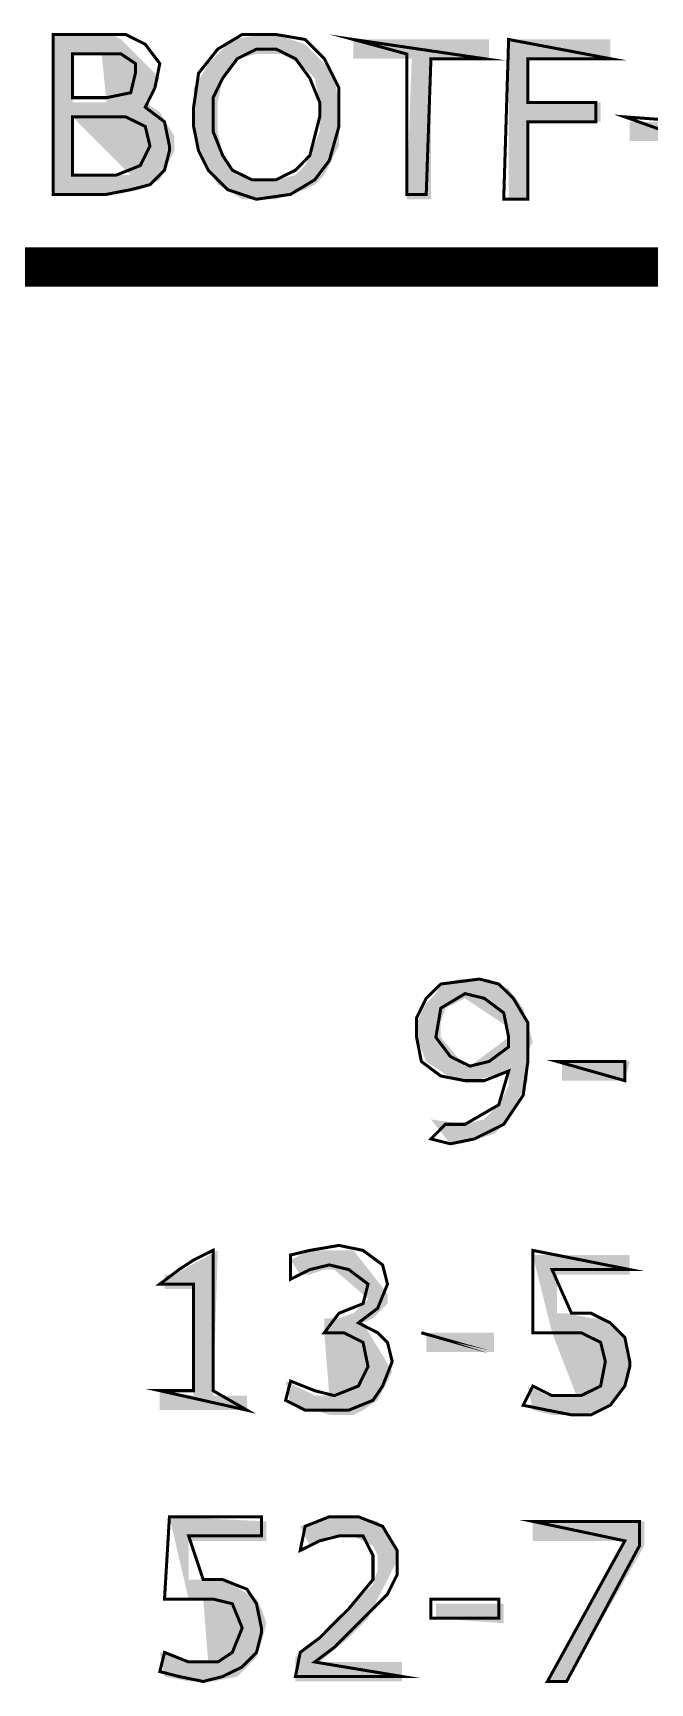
# Model space of a CAD drawing. Header units: millimetres. Extents: x 688550 to 690417, y 7458888 to 7459543.
# Drawn here: x 690032.18 to 690041.61, y 7459474.34 to 7459499.58 of the extents above; entities that cross this region are included whole.
import ezdxf

# ---------------------------------------------------------------- set-up
doc = ezdxf.new("R2010")
doc.units = ezdxf.units.MM
doc.header["$LTSCALE"] = 3
doc.header["$MEASUREMENT"] = 0
for name, color, linetype in [('H', 7, 'Continuous'), ('label_cabos', 7, 'Continuous'), ('P', 7, 'Continuous')]:
    doc.layers.add(name, color=color, linetype=linetype)

msp = doc.modelspace()

# ---------------------------------------------------------------- hatches: boundary and pattern name
at = {"layer": 'H', "linetype": 'Continuous'}
for points in [[(690033.3, 7459497.109), (690032.485, 7459497.109), (690032.485, 7459499.554), (690033.371, 7459499.554), (690033.224, 7459499.256), (690032.779, 7459499.256), (690032.779, 7459498.516), (690033.3, 7459498.516), (690033.224, 7459499.256), (690033.371, 7459499.554), (690033.522, 7459499.478), (690034.114, 7459498.886), (690034.039, 7459498.739), (690033.892, 7459498.516), (690034.114, 7459498.365), (690034.337, 7459497.996), (690034.337, 7459497.773), (690034.261, 7459497.626), (690034.114, 7459497.332), (690033.816, 7459497.181), (690033.447, 7459497.109), (690033.522, 7459497.403), (690033.669, 7459497.403), (690032.779, 7459498.294), (690032.779, 7459497.403), (690033.522, 7459497.403), (690033.447, 7459497.109), (690033.3, 7459497.109)], [(690035.593, 7459497.034), (690035.374, 7459497.034), (690035.152, 7459497.181), (690035.001, 7459497.256), (690034.778, 7459497.626), (690034.631, 7459498.147), (690034.631, 7459498.441), (690034.631, 7459498.739), (690034.778, 7459498.962), (690034.854, 7459499.109), (690035.223, 7459499.478), (690035.668, 7459499.554), (690035.891, 7459499.554), (690035.967, 7459499.256), (690035.593, 7459499.256), (690035.299, 7459499.184), (690035.076, 7459498.886), (690035.001, 7459498.516), (690035.001, 7459498.071), (690035.076, 7459497.702), (690035.152, 7459497.55), (690035.299, 7459497.403), (690035.593, 7459497.332), (690035.891, 7459497.332), (690036.189, 7459497.403), (690036.336, 7459497.55), (690036.408, 7459497.702), (690036.559, 7459498.071), (690036.559, 7459498.294), (690036.559, 7459498.516), (690036.483, 7459498.886), (690036.336, 7459499.033), (690036.261, 7459499.109), (690035.967, 7459499.256), (690035.891, 7459499.554), (690036.114, 7459499.478), (690036.336, 7459499.403), (690036.483, 7459499.256), (690036.781, 7459498.962), (690036.853, 7459498.441), (690036.853, 7459498.147), (690036.853, 7459497.849), (690036.63, 7459497.403), (690036.483, 7459497.256), (690036.336, 7459497.181), (690035.891, 7459497.034), (690035.593, 7459497.034)], [(690037.89, 7459497.034), (690037.966, 7459499.184), (690037.075, 7459499.184), (690037.075, 7459499.478), (690039.15, 7459499.478), (690039.15, 7459499.184), (690038.26, 7459499.184), (690038.26, 7459497.034), (690037.89, 7459497.034)], [(690039.448, 7459497.034), (690039.448, 7459499.478), (690041.002, 7459499.478), (690041.002, 7459499.184), (690039.742, 7459499.184), (690039.742, 7459498.516), (690040.855, 7459498.516), (690040.855, 7459498.218), (690039.742, 7459498.218), (690039.742, 7459497.034), (690039.448, 7459497.034)], [(690042.262, 7459497.924), (690041.301, 7459497.924), (690041.301, 7459498.218), (690042.338, 7459498.218), (690042.262, 7459497.924)], [(690038.558, 7459482.586), (690038.26, 7459482.96), (690038.781, 7459482.884), (690039.075, 7459482.96), (690039.297, 7459483.182), (690039.448, 7459483.476), (690039.448, 7459483.699), (690038.928, 7459483.552), (690038.856, 7459483.774), (690039.448, 7459484.215), (690039.448, 7459484.367), (690038.781, 7459484.812), (690038.634, 7459484.736), (690038.482, 7459484.661), (690038.411, 7459484.438), (690038.411, 7459484.215), (690038.781, 7459483.774), (690038.856, 7459483.774), (690038.928, 7459483.552), (690038.634, 7459483.552), (690038.188, 7459483.846), (690038.041, 7459484.215), (690038.041, 7459484.438), (690038.188, 7459484.736), (690038.335, 7459484.883), (690038.411, 7459485.03), (690038.705, 7459485.106), (690039.003, 7459485.106), (690039.15, 7459485.106), (690039.297, 7459485.03), (690039.448, 7459484.959), (690039.671, 7459484.661), (690039.818, 7459484.144), (690039.742, 7459483.997), (690039.742, 7459483.846), (690039.742, 7459483.552), (690039.52, 7459483.107), (690039.373, 7459482.884), (690039.226, 7459482.737), (690038.705, 7459482.586), (690038.558, 7459482.586)], [(690041.225, 7459483.552), (690040.263, 7459483.552), (690040.263, 7459483.846), (690041.301, 7459483.846), (690041.225, 7459483.552)], [(690035.446, 7459478.512), (690034.114, 7459478.512), (690034.114, 7459478.81), (690034.631, 7459478.734), (690034.631, 7459480.364), (690034.186, 7459480.364), (690034.186, 7459480.587), (690034.337, 7459480.587), (690035.001, 7459480.956), (690034.929, 7459478.734), (690035.446, 7459478.734), (690035.446, 7459478.512)], [(690036.706, 7459478.44), (690036.483, 7459478.512), (690036.114, 7459478.587), (690036.038, 7459478.957), (690036.336, 7459478.81), (690036.483, 7459478.734), (690036.706, 7459478.734), (690036.63, 7459479.696), (690036.63, 7459479.919), (690036.853, 7459479.919), (690037.075, 7459479.994), (690037.298, 7459480.217), (690036.781, 7459480.662), (690036.63, 7459480.662), (690036.408, 7459480.587), (690036.261, 7459480.587), (690036.114, 7459480.809), (690036.408, 7459480.956), (690036.781, 7459480.956), (690036.928, 7459480.956), (690037.075, 7459480.956), (690037.596, 7459480.293), (690037.596, 7459480.141), (690037.374, 7459479.919), (690037.222, 7459479.847), (690037.668, 7459479.104), (690037.596, 7459478.957), (690037.445, 7459478.663), (690037.222, 7459478.512), (690037.075, 7459478.44), (690036.853, 7459478.44), (690036.706, 7459478.44)], [(690040.335, 7459478.44), (690040.112, 7459478.44), (690039.818, 7459478.512), (690039.742, 7459478.881), (690040.041, 7459478.734), (690040.335, 7459478.734), (690040.486, 7459478.734), (690040.112, 7459479.696), (690039.818, 7459480.885), (690041.301, 7459480.885), (690041.301, 7459480.587), (690040.188, 7459480.587), (690040.188, 7459479.994), (690040.335, 7459479.994), (690040.708, 7459479.919), (690040.855, 7459479.919), (690041.225, 7459479.625), (690041.301, 7459479.327), (690041.301, 7459479.104), (690041.301, 7459479.033), (690041.149, 7459478.734), (690040.855, 7459478.512), (690040.557, 7459478.44), (690040.335, 7459478.44)], [(690039.226, 7459479.402), (690038.188, 7459479.402), (690038.188, 7459479.696), (690039.226, 7459479.696), (690039.226, 7459479.402)], [(690034.707, 7459474.362), (690034.555, 7459474.362), (690034.186, 7459474.438), (690034.114, 7459474.807), (690034.408, 7459474.736), (690034.555, 7459474.66), (690034.707, 7459474.66), (690034.854, 7459474.66), (690034.778, 7459475.622), (690034.555, 7459475.622), (690034.261, 7459476.882), (690035.744, 7459476.811), (690035.744, 7459476.513), (690034.555, 7459476.513), (690034.555, 7459475.92), (690034.929, 7459475.92), (690035.076, 7459475.92), (690035.223, 7459475.845), (690035.593, 7459475.622), (690035.668, 7459475.475), (690035.744, 7459475.253), (690035.668, 7459474.959), (690035.593, 7459474.736), (690035.521, 7459474.66), (690035.299, 7459474.438), (690034.929, 7459474.362), (690034.707, 7459474.362)], [(690037.819, 7459474.362), (690036.189, 7459474.362), (690036.189, 7459474.736), (690036.483, 7459474.959), (690036.63, 7459475.106), (690036.781, 7459475.253), (690037.004, 7459475.475), (690037.222, 7459475.698), (690037.374, 7459475.845), (690037.445, 7459476.067), (690037.445, 7459476.29), (690037.374, 7459476.437), (690037.222, 7459476.513), (690037.075, 7459476.588), (690036.853, 7459476.588), (690036.706, 7459476.588), (690036.559, 7459476.513), (690036.408, 7459476.437), (690036.261, 7459476.735), (690036.483, 7459476.811), (690036.853, 7459476.882), (690037.151, 7459476.882), (690037.445, 7459476.811), (690037.596, 7459476.66), (690037.743, 7459476.366), (690037.743, 7459476.214), (690037.298, 7459475.328), (690037.004, 7459475.03), (690036.559, 7459474.66), (690037.819, 7459474.66), (690037.819, 7459474.362)], [(690040.041, 7459474.362), (690041.225, 7459476.513), (690039.818, 7459476.513), (690039.818, 7459476.811), (690041.523, 7459476.811), (690041.523, 7459476.437), (690040.335, 7459474.362), (690040.041, 7459474.362)], [(690039.373, 7459475.253), (690038.335, 7459475.328), (690038.335, 7459475.551), (690039.373, 7459475.551), (690039.373, 7459475.253)]]:
    msp.add_hatch(color=256, dxfattribs=at).paths.add_polyline_path(points)

# ---------------------------------------------------------------- linework, layer by layer
at = {"layer": 'label_cabos', "color": 5, "linetype": 'Continuous', "const_width": 0.6}
msp.add_lwpolyline([(690095.602, 7459495.996), (690008.86, 7459495.996)], dxfattribs=at)
at = {"layer": 'P', "const_width": 0.0462}
for points in [[(690034.261, 7459497.849), (690034.186, 7459498.218), (690033.892, 7459498.441), (690034.039, 7459498.739), (690034.114, 7459499.109), (690033.892, 7459499.403), (690033.594, 7459499.554), (690033.224, 7459499.554), (690032.485, 7459499.554), (690032.485, 7459497.109), (690033.3, 7459497.109), (690033.669, 7459497.181), (690033.963, 7459497.256), (690034.186, 7459497.479), (690034.261, 7459497.773), (690034.261, 7459497.849), (690034.261, 7459497.849)], [(690036.559, 7459499.256), (690036.336, 7459499.478), (690035.891, 7459499.554), (690035.374, 7459499.554), (690035.001, 7459499.331), (690034.707, 7459498.962), (690034.631, 7459498.441), (690034.631, 7459498.147), (690034.707, 7459497.773), (690034.854, 7459497.479), (690035.152, 7459497.181), (690035.593, 7459497.034), (690036.114, 7459497.109), (690036.483, 7459497.332), (690036.706, 7459497.626), (690036.853, 7459498.147), (690036.853, 7459498.739), (690036.63, 7459499.184), (690036.559, 7459499.256), (690036.559, 7459499.256)], [(690039.075, 7459499.184), (690037.075, 7459499.478), (690037.89, 7459499.256), (690037.89, 7459497.109), (690038.188, 7459497.109), (690038.26, 7459499.184), (690039.075, 7459499.184), (690039.075, 7459499.184)], [(690041.002, 7459499.184), (690039.448, 7459499.478), (690039.373, 7459497.034), (690039.742, 7459497.034), (690039.742, 7459498.218), (690040.78, 7459498.218), (690040.78, 7459498.516), (690039.742, 7459498.516), (690039.742, 7459499.184), (690041.002, 7459499.184), (690041.002, 7459499.184)], [(690033.741, 7459498.962), (690033.669, 7459498.663), (690033.3, 7459498.588), (690032.779, 7459498.588), (690032.779, 7459499.256), (690033.148, 7459499.256), (690033.522, 7459499.256), (690033.741, 7459499.109), (690033.741, 7459498.962), (690033.741, 7459498.962)], [(690036.559, 7459498.294), (690036.408, 7459497.702), (690036.189, 7459497.479), (690035.891, 7459497.332), (690035.521, 7459497.332), (690035.223, 7459497.479), (690035.076, 7459497.702), (690034.929, 7459498.071), (690034.929, 7459498.588), (690035.076, 7459498.886), (690035.299, 7459499.184), (690035.593, 7459499.331), (690035.891, 7459499.331), (690036.189, 7459499.184), (690036.408, 7459498.886), (690036.559, 7459498.516), (690036.559, 7459498.294), (690036.559, 7459498.294)], [(690033.963, 7459497.849), (690033.816, 7459497.55), (690033.447, 7459497.403), (690032.779, 7459497.403), (690032.779, 7459498.294), (690033.3, 7459498.294), (690033.594, 7459498.294), (690033.892, 7459498.147), (690033.963, 7459497.849), (690033.963, 7459497.849)], [(690042.262, 7459497.924), (690042.262, 7459498.218), (690041.225, 7459498.294), (690042.262, 7459497.924), (690042.262, 7459497.924)], [(690039.742, 7459483.997), (690039.742, 7459484.438), (690039.52, 7459484.812), (690039.297, 7459485.03), (690039.003, 7459485.106), (690038.411, 7459485.03), (690038.188, 7459484.812), (690038.041, 7459484.514), (690038.041, 7459484.215), (690038.113, 7459483.846), (690038.411, 7459483.623), (690038.781, 7459483.552), (690039.075, 7459483.552), (690039.448, 7459483.699), (690039.297, 7459483.182), (690038.781, 7459482.884), (690038.482, 7459482.884), (690038.26, 7459482.661), (690038.558, 7459482.586), (690038.928, 7459482.661), (690039.373, 7459482.884), (690039.671, 7459483.329), (690039.742, 7459483.846), (690039.742, 7459483.997), (690039.742, 7459483.997)], [(690039.448, 7459484.068), (690039.15, 7459483.846), (690038.856, 7459483.774), (690038.558, 7459483.921), (690038.335, 7459484.215), (690038.411, 7459484.661), (690038.781, 7459484.883), (690039.075, 7459484.812), (690039.373, 7459484.589), (690039.448, 7459484.215), (690039.448, 7459484.068), (690039.448, 7459484.068)], [(690041.225, 7459483.552), (690041.225, 7459483.846), (690040.188, 7459483.846), (690041.225, 7459483.552), (690041.225, 7459483.552)], [(690035.446, 7459478.512), (690034.929, 7459478.81), (690034.929, 7459480.956), (690034.631, 7459480.809), (690034.408, 7459480.662), (690034.114, 7459480.44), (690034.631, 7459480.44), (690034.631, 7459478.81), (690034.114, 7459478.81), (690035.446, 7459478.512), (690035.446, 7459478.512)], [(690037.445, 7459479.696), (690037.151, 7459479.847), (690037.445, 7459480.07), (690037.596, 7459480.44), (690037.521, 7459480.734), (690037.222, 7459480.956), (690036.853, 7459481.032), (690036.408, 7459480.956), (690036.114, 7459480.885), (690036.114, 7459480.515), (690036.408, 7459480.662), (690036.706, 7459480.734), (690037.004, 7459480.662), (690037.298, 7459480.44), (690037.222, 7459480.141), (690036.853, 7459479.994), (690036.63, 7459479.696), (690036.928, 7459479.696), (690037.222, 7459479.549), (690037.298, 7459479.18), (690037.151, 7459478.881), (690036.781, 7459478.734), (690036.483, 7459478.81), (690036.114, 7459478.957), (690036.038, 7459478.663), (690036.336, 7459478.512), (690036.63, 7459478.512), (690037.004, 7459478.512), (690037.374, 7459478.663), (690037.521, 7459478.881), (690037.668, 7459479.255), (690037.596, 7459479.549), (690037.445, 7459479.696), (690037.445, 7459479.696)], [(690041.301, 7459479.255), (690041.225, 7459479.625), (690041.002, 7459479.847), (690040.708, 7459479.994), (690040.41, 7459479.994), (690040.112, 7459480.662), (690041.301, 7459480.662), (690039.818, 7459480.956), (690039.818, 7459479.696), (690040.112, 7459479.696), (690040.557, 7459479.696), (690040.855, 7459479.549), (690040.927, 7459479.255), (690040.855, 7459478.881), (690040.557, 7459478.734), (690040.112, 7459478.734), (690039.818, 7459478.881), (690039.671, 7459478.587), (690040.041, 7459478.512), (690040.41, 7459478.44), (690040.708, 7459478.44), (690041.002, 7459478.587), (690041.225, 7459478.881), (690041.301, 7459479.18), (690041.301, 7459479.255), (690041.301, 7459479.255)], [(690039.15, 7459479.402), (690038.113, 7459479.696), (690039.15, 7459479.402), (690039.15, 7459479.402)], [(690035.668, 7459475.181), (690035.593, 7459475.551), (690035.446, 7459475.773), (690035.076, 7459475.92), (690034.778, 7459475.92), (690034.555, 7459476.588), (690035.668, 7459476.588), (690035.668, 7459476.882), (690034.261, 7459476.882), (690034.186, 7459475.622), (690034.484, 7459475.622), (690034.929, 7459475.622), (690035.223, 7459475.551), (690035.374, 7459475.181), (690035.223, 7459474.807), (690035.001, 7459474.66), (690034.555, 7459474.66), (690034.186, 7459474.807), (690034.114, 7459474.513), (690034.408, 7459474.438), (690034.778, 7459474.362), (690035.076, 7459474.438), (690035.374, 7459474.585), (690035.593, 7459474.807), (690035.668, 7459475.106), (690035.668, 7459475.181), (690035.668, 7459475.181)], [(690037.819, 7459474.438), (690036.483, 7459474.66), (690036.781, 7459474.883), (690037.151, 7459475.253), (690037.374, 7459475.475), (690037.596, 7459475.698), (690037.743, 7459475.996), (690037.743, 7459476.366), (690037.521, 7459476.735), (690037.151, 7459476.882), (690036.706, 7459476.882), (690036.336, 7459476.735), (690036.261, 7459476.366), (690036.559, 7459476.513), (690036.853, 7459476.588), (690037.222, 7459476.588), (690037.374, 7459476.29), (690037.374, 7459475.92), (690037.004, 7459475.475), (690036.781, 7459475.253), (690036.559, 7459475.03), (690036.261, 7459474.807), (690036.189, 7459474.438), (690037.819, 7459474.438), (690037.819, 7459474.438)], [(690041.448, 7459476.437), (690041.448, 7459476.811), (690039.818, 7459476.811), (690041.225, 7459476.513), (690040.041, 7459474.362), (690040.335, 7459474.362), (690041.448, 7459476.437), (690041.448, 7459476.437)], [(690039.297, 7459475.328), (690039.297, 7459475.622), (690038.26, 7459475.622), (690038.26, 7459475.328), (690039.297, 7459475.328), (690039.297, 7459475.328)]]:
    msp.add_lwpolyline(points, dxfattribs=at)

doc.saveas('drawing.dxf')
